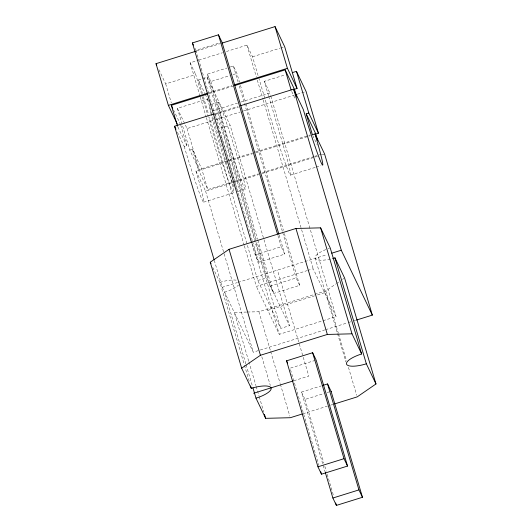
<?xml version="1.0" encoding="UTF-8"?>
<svg xmlns="http://www.w3.org/2000/svg" width="532" height="532" viewBox="0 0 532 532"><rect width="100%" height="100%" fill="white"/><g stroke="black" fill="none" stroke-linecap="round" stroke-linejoin="round"><path stroke-width="0.4" stroke-dasharray="2.66 2" d="M314.791 294.342L325.81 290.911L335.872 283.988M336.543 283.529L339.23 281.687M342.581 279.38L343.925 278.455M194.858 48.099L195.916 50.307L219.61 42.926M196.488 51.065L220.295 43.651M200.025 96.239L190.13 62.816L198.017 60.355M198.808 60.116L222.482 52.741M226.426 51.511L246.941 45.12L252.52 56.778L258.153 75.79M158.882 69.665L165.691 83.903L195.736 74.546L201.369 93.559M252.52 56.778L279.985 48.226M280.77 47.98L283.124 47.248M256.171 239.081L207.32 74.154L227.064 68.003M230.223 67.019L233.388 66.035L236.913 73.409L239.506 82.174M202.406 93.499L198.403 79.973L202.047 78.836M202.778 78.61L207.154 77.246L230.063 125.14L263.772 238.941M207.32 74.154L210.845 81.529L229.804 75.624M232.963 74.64L236.913 73.409M208.843 92.787L231.859 85.619M208.484 93.752L232.989 86.118M227.982 161.389L199.414 170.287L189.738 150.057L177.382 108.342L207.427 98.985L208.83 101.911M268.5 95.62L264.278 81.356L285.465 74.759M211.636 104.299L218.2 102.25M213.033 110.709L237.498 103.095M240.657 102.111L269.85 93.014L270.555 95.401M215.028 113.649L238.037 106.48M214.662 114.606L238.376 107.225M177.382 108.342L187.051 128.571L215.626 119.673M216.418 119.421L240.225 112.006M243.397 111.022L294.189 95.201M297.361 94.211L306.093 91.497M214.862 114.393L221.305 127.866L230.063 125.14M177.422 132.249L184.225 146.48L186.832 145.668L180.654 124.807M189.738 150.057L192.345 149.246L201.668 168.737L207.846 189.598L233.927 181.472M201.668 168.737L227.749 160.617M228.541 160.371L252.254 152.983M255.413 151.999L309.957 135.015M184.225 146.48L184.903 148.794A45.546 2.048 72.7 0 0 201.96 199.394A45.546 2.048 72.7 0 0 198.343 179.231L195.916 170.918L198.522 170.107L207.846 189.598M228.773 161.143L252.58 153.728M255.759 152.737L308.134 136.425M308.926 136.179L310.515 135.687M234.718 181.226L258.432 173.844M262.382 172.614L313.767 156.608M314.552 156.361L318.508 155.131M319.3 154.885L321.667 154.147M195.916 170.918L205.591 191.148L234.16 182.25M234.951 182.004L258.758 174.589M261.937 173.598L314.312 157.286M315.104 157.04L317.484 156.302M322.246 154.819L324.626 154.074M203.65 202.173L233.694 192.81M237.358 191.66L245.385 189.159M290.392 175.128L315.503 167.307M316.287 167.061L320.995 165.598M255.167 254.868L281.235 246.755L284.76 254.13L258.692 262.243L255.167 254.868L251.862 243.716M214.263 260.321L222.256 287.293L237.332 282.598M238.123 282.346L327.007 254.668M257.807 280.517L266.559 277.79L289.468 325.684L280.71 328.41L257.807 280.517L209.482 117.373M244.348 245.851L256.364 286.435L306.871 270.708M307.656 270.462L313.182 268.74L336.091 316.633L279.273 334.329L256.364 286.435M270.096 286.09L296.164 277.97L299.689 285.345L273.628 293.465L270.096 286.09L257.116 242.266M247.4 312.031L258.911 311.745L314.006 294.582M267.822 310.382L314.379 295.878M317.531 294.901L324.633 292.686M222.256 287.293L253.292 352.184L324.713 329.94M325.511 329.694L347.728 322.778M348.52 322.525L350.901 321.787M354.079 320.796L355.662 320.304M315.356 360.344L290.08 368.211L318.874 465.42M293.857 380.732L308.819 376.077L277.431 270.11M325.325 472.529L301.484 392.057L321.235 385.906M301.484 392.057L305.016 399.432L323.968 393.527M327.133 392.543L330.292 391.559M302.894 413.79L327.293 406.189M330.438 405.211L332.799 404.473M246.575 312.058L234.246 312.364L248.643 360.969M291.696 91.477L295.267 98.945M312.736 135.474L317.385 145.189M264.278 81.356L269.85 93.014M198.403 79.973L204.84 93.439M205.199 94.191L208.777 101.672M190.13 62.816L195.736 74.546M173.485 109.818L180.295 124.062M177.868 126.929L186.832 145.668M212.76 267.443L219.902 282.372L244.215 364.44M270.795 96.199L336.091 316.633M268.733 96.412L282.811 143.939A45.546 2.048 72.7 0 1 289.295 173.365A45.546 2.048 72.7 0 1 271.054 119.354L259.091 78.955M325.81 290.911L338.319 333.138M338.558 333.93L346.578 361.022M348.467 367.399L356.726 395.283M325.837 249.575A18.221 5.386 -16.5 0 0 315.223 258.339L345.906 361.913M246.941 45.12L256.371 76.954M257.315 80.139L262.974 99.238M263.207 100.029L301.398 228.946M301.631 229.744L313.182 268.74M240.451 85.359L245.644 102.889M245.884 103.687L283.41 230.369M284.347 233.555L299.689 285.345M233.388 66.035L238.343 82.766M239.287 85.951L244.241 102.683M244.481 103.481L282.479 231.759M282.711 232.557L296.164 277.97M279.094 235.004L284.76 254.13M277.93 235.596L281.235 246.755M264.005 239.739L289.468 325.684M210.845 81.529L257.574 239.287M257.814 240.078L273.628 293.465M305.016 399.432L323.895 463.173M324.839 466.358L326.256 471.139M327.2 474.325L333.571 495.837M207.154 77.246L266.559 277.79M221.305 127.866L280.71 328.41M195.916 50.307L252.321 240.73M252.56 241.528L258.692 262.243M252.401 243.609L279.273 334.329M207.427 98.985L228.388 169.874A45.546 2.048 72.7 0 1 232.005 190.037A45.546 2.048 72.7 0 1 214.948 139.437L208.411 117.319M203.35 96.684L208.537 114.194M202.306 96.724L208.172 116.528M200.265 97.037L206.157 116.927M206.389 117.725L244.108 245.053M258.911 311.745L270.475 350.788M270.708 351.586L280.151 383.452M280.384 384.25L289.827 416.117M261.817 356.773L270.316 385.461M187.051 128.571L199.414 170.287M205.591 191.148L223.919 253.026M224.152 253.817L253.292 352.184M192.345 149.246L198.522 170.107M248.876 361.767L255.958 385.667M256.198 386.465L259.031 396.021M259.264 396.819L263.746 411.961M165.691 83.903L171.284 102.796M245.844 363.915L224.604 292.208A18.221 5.386 -16.5 0 0 238.482 285.066M246.083 364.713L252.693 387.023M244.447 365.238L249.641 382.767M330.379 259.071A18.221 5.386 -16.5 0 1 315.223 258.339M328.005 248.757A18.221 5.386 -16.5 0 1 329.501 248.245M219.902 282.372A18.221 5.386 -16.5 0 1 236.128 280.145M234.013 186.958A45.546 2.048 72.7 0 1 211.111 114.327M210.938 113.629A45.546 2.048 72.7 0 1 209.448 104.977M217.621 125.16A45.546 2.048 72.7 0 1 218.326 127.241M219.556 130.899A45.546 2.048 72.7 0 1 221.059 135.46M221.525 136.904A45.546 2.048 72.7 0 1 235.603 185.176M236.028 187.058A45.546 2.048 72.7 0 1 236.481 189.345M221.059 116.242A45.546 2.048 72.7 0 0 244.514 188.142A45.546 2.048 72.7 0 0 229.811 132.734A45.546 2.048 72.7 0 0 221.059 116.242"/><path stroke-width="0.8" d="M302.103 414.036L290.299 417.713L265.634 418.332L255.998 398.175A18.221 5.386 -16.5 0 0 271.021 387.848A18.221 5.386 -16.5 0 0 251.29 388.347L241.654 368.184L210.26 262.216L229.046 249.309L295.952 228.474L320.61 227.849L330.252 248.005L361.64 353.973A18.221 5.386 -16.5 0 0 346.611 364.307A18.221 5.386 -16.5 0 0 366.342 363.808L375.984 383.964L357.198 396.879L334.375 403.988M241.654 368.184L260.434 355.276L327.34 334.442L351.998 333.817L361.64 353.973M251.629 242.918L192.385 42.932L218.453 34.813L221.984 42.188L278.861 234.206M177.329 124.122L168.371 105.396L156.016 63.674L195.696 51.318M221.884 43.159L275.051 26.6L284.693 46.756L297.049 88.478L294.442 89.29L285.159 69.872L234.565 85.625M168.371 105.396L208.052 93.034M234.24 84.881L287.413 68.322L297.049 88.478M177.515 126.177L171.331 105.316L207.693 93.998M292.527 72.558L296.45 71.341L306.093 91.497L318.449 133.213L315.277 134.204M214.03 259.53L174.556 126.25L213.438 114.141M240.417 105.742L293.591 89.177L303.233 109.339A45.546 2.048 72.7 0 0 321.468 163.344A45.546 2.048 72.7 0 0 314.991 133.918L312.384 134.729L306.199 113.868L308.806 113.057L318.449 133.213M331.769 253.185L341.291 250.22L372.327 315.11L356.46 320.058M286.555 360.836L312.623 352.723L316.148 360.098L347.536 466.065L321.474 474.185L317.943 466.81L286.555 360.836L287.613 363.05M253.644 393.261L293.072 380.978M322.811 385.414L327.552 383.938L331.203 391.572M317.943 466.81L344.011 458.69L347.536 466.065M332.879 498.025L358.94 489.906L362.472 497.28L336.404 505.4L332.879 498.025L325.325 472.529M306.199 113.868L315.489 133.286L317.551 140.242M314.991 133.918L324.626 154.074L372.327 315.11M332.666 258.505A18.221 5.386 -16.5 0 0 334.954 257.84L344.596 277.997L375.984 383.964M192.385 42.932L193.448 45.147M156.016 63.674L156.734 65.17M171.331 105.316L172.767 108.315M174.556 126.25L175.986 129.249M210.26 262.216L210.978 263.712M296.45 71.341L308.806 113.057M294.442 89.29L296.736 97.017M275.051 26.6L287.413 68.322M293.591 89.177L341.291 250.22M285.159 69.872L291.11 89.955M334.954 257.84L366.342 363.808M320.61 227.849L351.998 333.817M295.952 228.474L327.34 334.442M331.084 391.313L362.472 497.28M327.552 383.938L358.94 489.906M218.453 34.813L277.458 234.007M312.623 352.723L344.011 458.69M335.692 503.013L336.404 505.4M320.763 471.791L321.474 474.185M229.046 249.309L260.434 355.276M264.457 414.348L265.634 418.332M252.926 387.821L255.998 398.175M250.585 385.953L251.29 388.347"/></g></svg>
